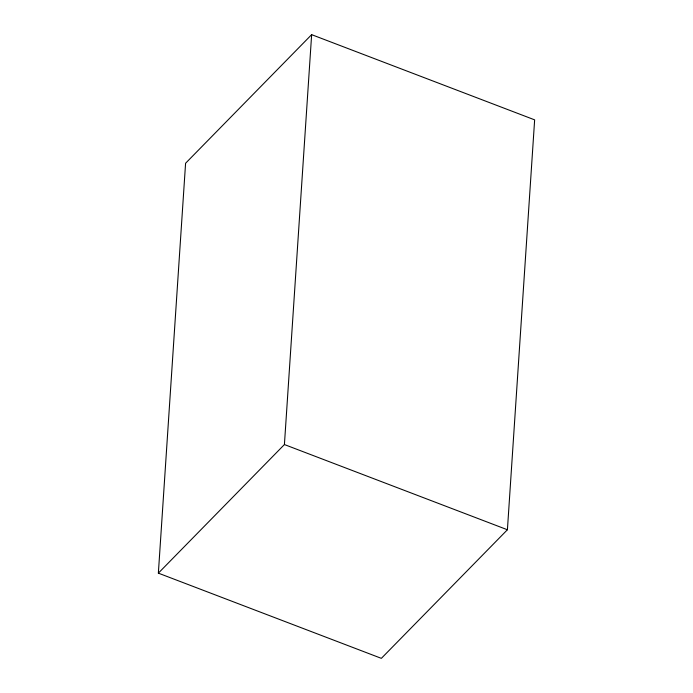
<?xml version="1.0" encoding="UTF-8"?>
<svg xmlns="http://www.w3.org/2000/svg" width="693" height="693" viewBox="0 0 693 693"><rect width="100%" height="100%" fill="white"/><g stroke="black" fill="none" stroke-linecap="round" stroke-linejoin="round"><path stroke-width="1.04" d="M158.359 573.146L185.585 163.245L311.642 34.65L534.641 119.854L507.415 529.755L381.358 658.35L158.359 573.146L284.416 444.551L311.642 34.65M284.416 444.551L507.415 529.755"/></g></svg>
